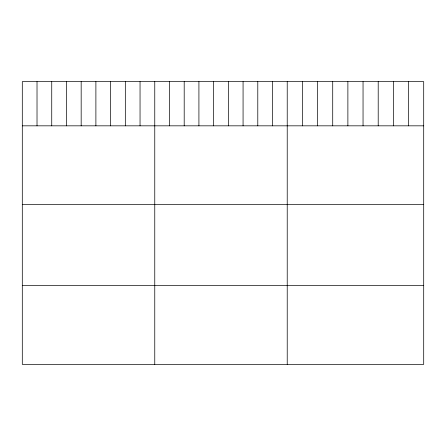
<?xml version="1.0" encoding="UTF-8"?>
<svg xmlns="http://www.w3.org/2000/svg" width="446" height="446" viewBox="0 0 446 446"><rect width="100%" height="100%" fill="white"/><g stroke="black" fill="none" stroke-linecap="round" stroke-linejoin="round"><path stroke-width="0.67" d="M423.7 125.828L423.7 364.36L22.3 364.36L22.3 81.64L423.7 81.64L423.7 125.828L22.3 125.828M22.3 204.541L423.7 204.541M22.3 285.646L423.7 285.646M408.536 81.64L408.536 125.828M393.372 81.64L393.372 125.828M378.208 81.64L378.208 125.828M363.044 81.64L363.044 125.828M347.88 81.64L347.88 125.828M332.716 81.64L332.716 125.828M317.552 81.64L317.552 125.828M302.388 81.64L302.388 125.828M287.224 81.64L287.224 364.36M272.506 81.64L272.506 125.828M257.788 81.64L257.788 125.828M243.07 81.64L243.07 125.828M228.352 81.64L228.352 125.828M213.634 81.64L213.634 125.828M198.916 81.64L198.916 125.828M184.198 81.64L184.198 125.828M169.48 81.64L169.48 125.828M154.762 81.64L154.762 364.36M140.044 81.64L140.044 125.828M125.326 81.64L125.326 125.828M110.608 81.64L110.608 125.828M95.89 81.64L95.89 125.828M81.172 81.64L81.172 125.828M66.454 81.64L66.454 125.828M51.736 81.64L51.736 125.828M37.018 81.64L37.018 125.828"/></g></svg>
